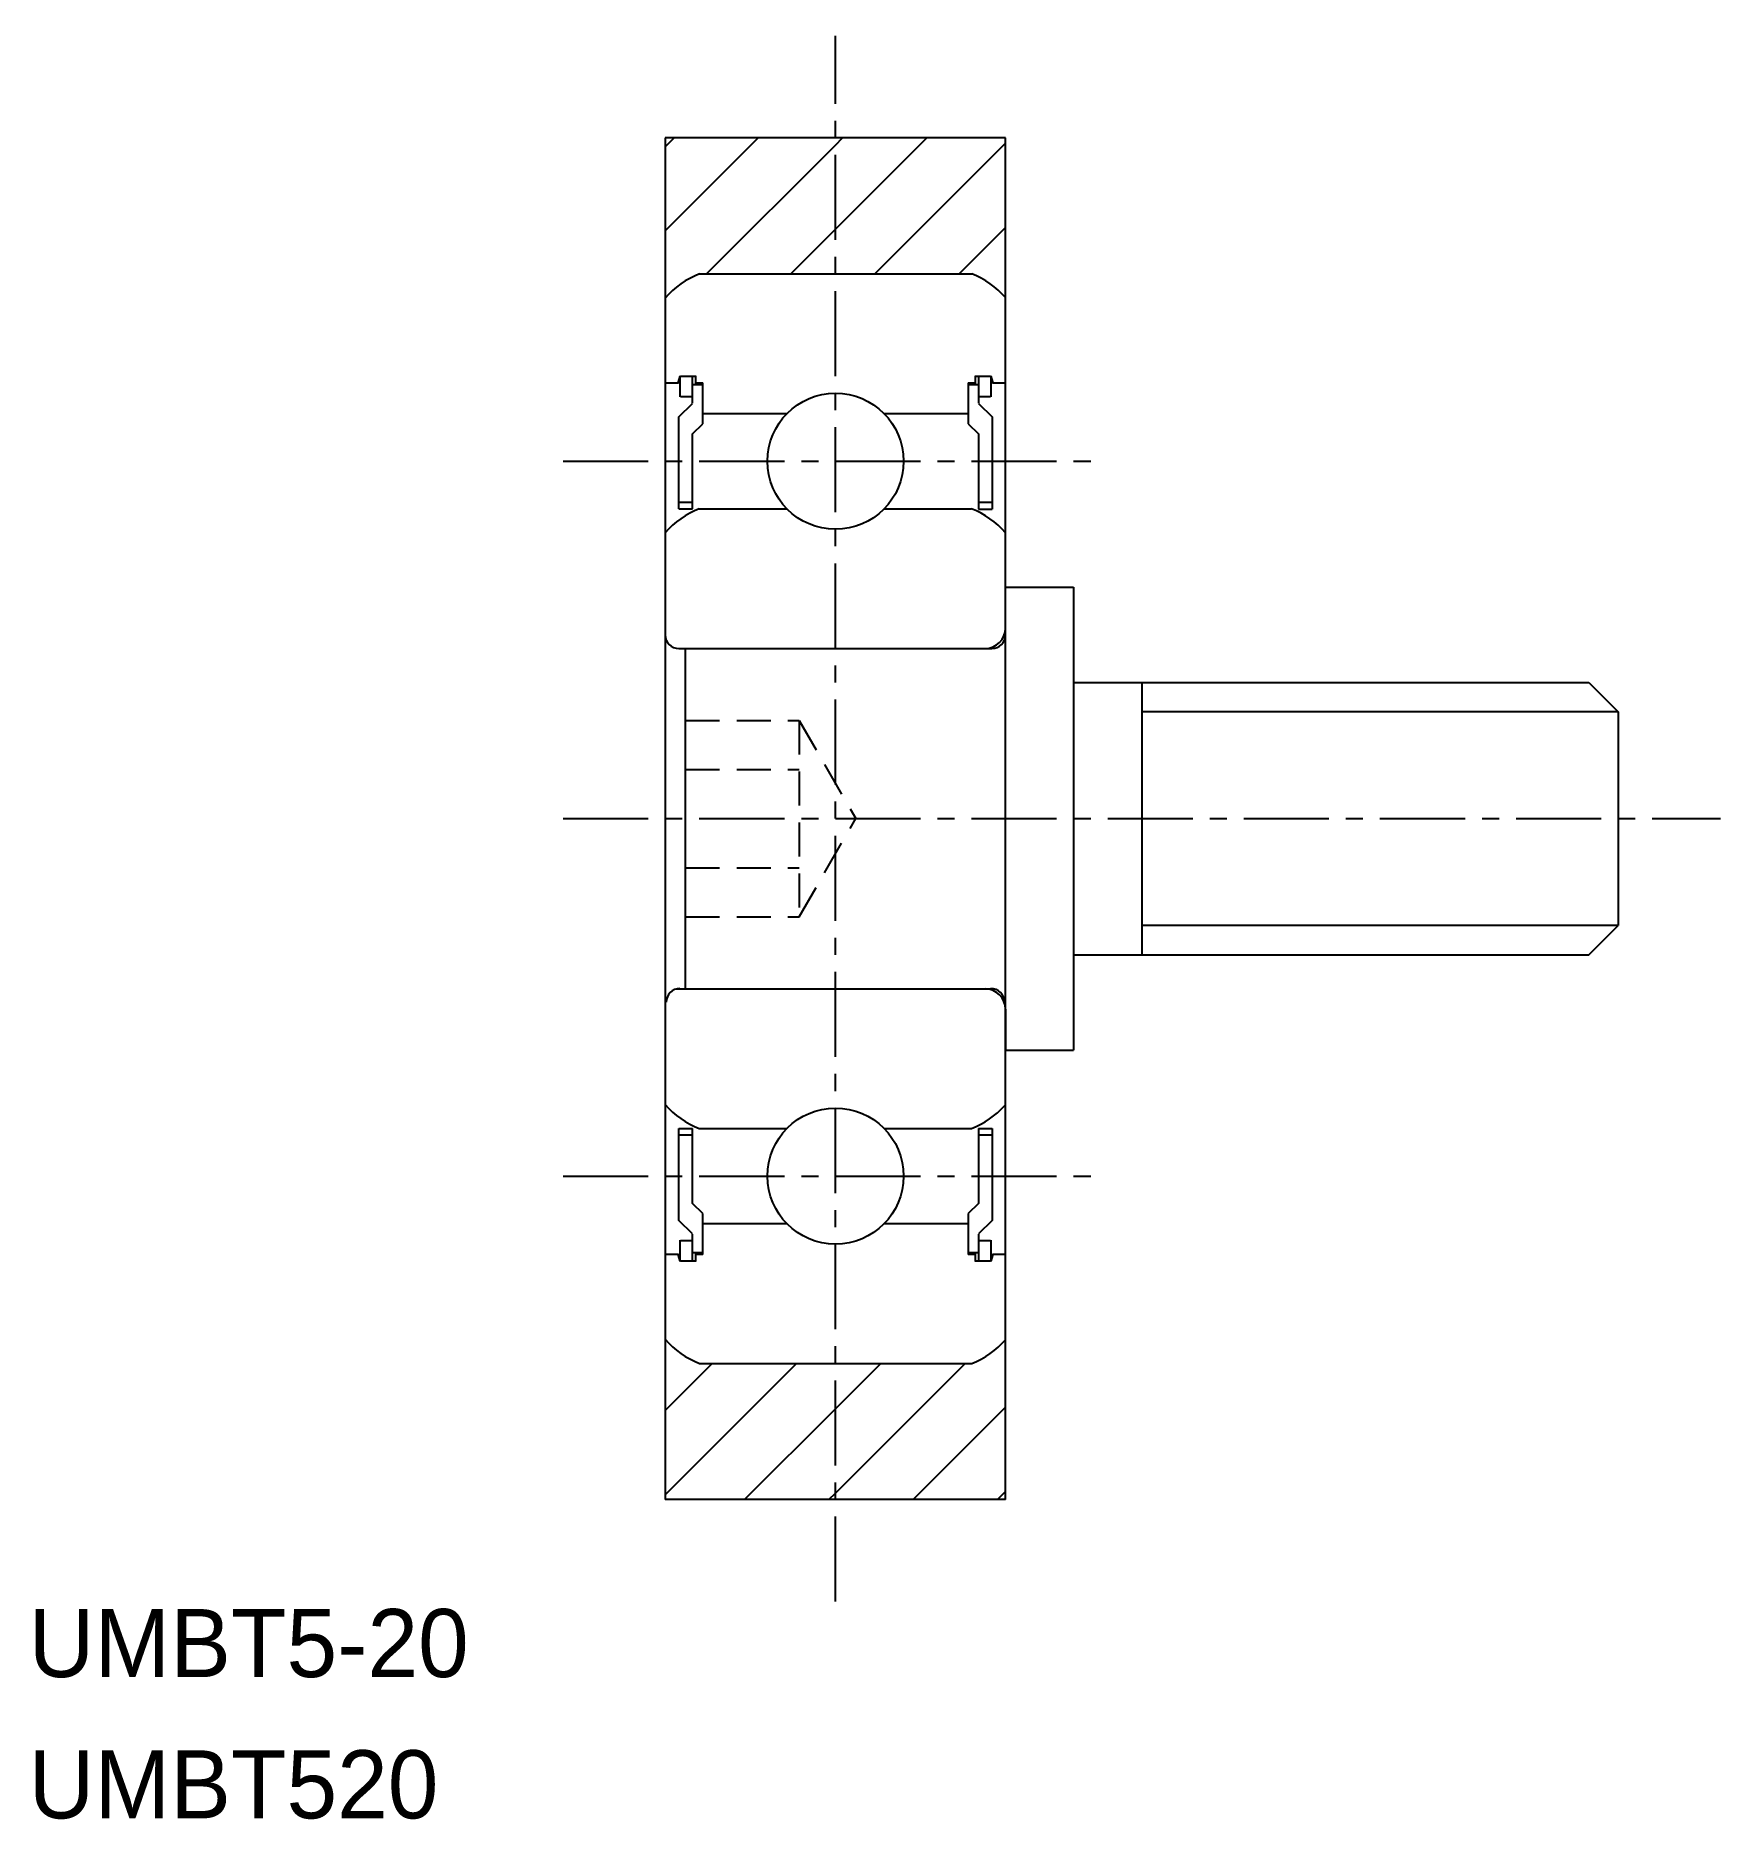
# Model space of a CAD drawing. Extents: x 31.8 to 56.6, y -15.6 to 10.6.
import ezdxf

# ---------------------------------------------------------------- set-up
doc = ezdxf.new("R2010")
doc.units = 0
doc.linetypes.add('CENTER', pattern=[2, 1.25, -0.25, 0.25, -0.25])
doc.linetypes.add('DASHED', pattern=[0.75, 0.5, -0.25])
doc.layers.get('0').update_dxf_attribs({"linetype": 'CONTINUOUS'})
doc.layers.add('CENTER', color=1, linetype='CENTER')

# ---------------------------------------------------------------- blocks, each defined once
blk = doc.blocks.new('*X2')
at = {"color": 0, "linetype": 'CONTINUOUS'}
for p, q in [((41.096, 7.685), (42.464, 9.053)), ((41.096, 8.922), (41.226, 9.053)), ((41.701, 7.053), (43.596, 8.947)), ((43.596, 7.71), (44.939, 9.053)), ((43.596, 8.947), (43.701, 9.053)), ((44.176, 7.053), (46.096, 8.972)), ((42.939, 7.053), (43.596, 7.71)), ((45.414, 7.053), (46.096, 7.735)), ((41.096, -10.877), (43.025, -8.947)), ((41.096, -9.639), (41.788, -8.947)), ((43.596, -10.852), (45.5, -8.947)), ((43.596, -9.614), (44.263, -8.947)), ((42.263, -10.947), (43.596, -9.614)), ((44.738, -10.947), (46.096, -9.589)), ((43.5, -10.947), (43.596, -10.852)), ((45.975, -10.947), (46.096, -10.827))]:
    blk.add_line(p, q, dxfattribs=at)

msp = doc.modelspace()

# ---------------------------------------------------------------- linework, layer by layer
at = {"color": 7, "linetype": 'CONTINUOUS'}
for p, q in [((46.096, 9.053), (41.096, 9.053)), ((41.096, 9.053), (41.096, -10.947)), ((43.096, 9.053), (43.096, 9.053)), ((43.596, 9.053), (43.596, 9.053)), ((44.596, 9.053), (44.596, 9.053)), ((46.096, -10.947), (46.096, 9.053)), ((41.598, 7.053), (45.598, 7.053)), ((41.288, 5.453), (41.315, 5.553)), ((41.318, 5.247), (41.318, 5.556)), ((41.32, 5.553), (41.55, 5.553)), ((41.498, 5.156), (41.498, 5.548)), ((41.548, 5.444), (41.548, 5.55)), ((45.646, 5.553), (45.876, 5.553)), ((45.648, 5.55), (45.648, 5.444)), ((45.698, 5.548), (45.698, 5.156)), ((45.878, 5.556), (45.878, 5.247)), ((45.881, 5.553), (45.908, 5.453)), ((41.098, 5.453), (41.29, 5.453)), ((41.32, 5.253), (41.494, 5.253)), ((41.504, 5.428), (41.648, 5.428)), ((41.556, 5.453), (41.65, 5.453)), ((41.648, 4.853), (41.648, 5.454)), ((41.648, 4.993), (41.648, 5.454)), ((45.546, 5.453), (45.64, 5.453)), ((45.548, 5.454), (45.548, 4.853)), ((45.549, 5.428), (45.692, 5.428)), ((45.702, 5.253), (45.876, 5.253)), ((45.906, 5.453), (46.098, 5.453)), ((41.298, 4.953), (41.498, 5.153)), ((41.656, 5.003), (42.884, 5.003)), ((44.312, 5.003), (45.54, 5.003)), ((45.698, 5.153), (45.898, 4.953)), ((41.298, 3.603), (41.298, 4.953)), ((41.498, 4.703), (41.648, 4.853)), ((45.548, 4.853), (45.698, 4.703)), ((45.898, 4.953), (45.898, 3.599)), ((41.498, 3.602), (41.498, 4.703)), ((45.698, 4.703), (45.698, 3.599)), ((41.298, 3.703), (41.498, 3.703)), ((45.698, 3.703), (45.898, 3.703)), ((41.298, 3.603), (41.498, 3.603)), ((41.596, 3.603), (42.884, 3.603)), ((44.312, 3.603), (45.596, 3.603)), ((45.698, 3.599), (45.898, 3.599)), ((46.096, 1.853), (46.096, 2.453)), ((46.096, 2.453), (47.096, 2.453)), ((47.096, 2.453), (47.096, -4.347)), ((41.296, 1.553), (45.896, 1.553)), ((41.396, 1.553), (45.796, 1.553)), ((41.396, -3.447), (41.396, 1.553)), ((47.096, 1.053), (54.666, 1.053)), ((48.096, 1.053), (48.096, -2.947)), ((54.666, 1.053), (55.096, 0.624)), ((55.096, 0.624), (55.096, -2.517)), ((54.666, -2.947), (55.096, -2.517)), ((47.096, -2.947), (54.666, -2.947)), ((41.258, -3.447), (45.933, -3.447)), ((41.396, -3.447), (45.796, -3.447)), ((46.096, -3.747), (46.096, -4.347)), ((46.096, -4.347), (47.096, -4.347)), ((41.298, -5.497), (41.498, -5.497)), ((41.298, -6.847), (41.298, -5.497)), ((41.498, -6.597), (41.498, -5.497)), ((41.596, -5.497), (42.884, -5.497)), ((44.312, -5.497), (45.596, -5.497)), ((45.698, -5.497), (45.898, -5.497)), ((45.698, -5.497), (45.698, -6.597)), ((45.898, -5.497), (45.898, -6.847)), ((41.498, -5.597), (41.298, -5.597)), ((45.898, -5.597), (45.698, -5.597)), ((41.648, -6.747), (41.498, -6.597)), ((41.648, -7.348), (41.648, -6.747)), ((45.698, -6.597), (45.548, -6.747)), ((45.548, -6.747), (45.548, -7.348)), ((41.498, -7.047), (41.298, -6.847)), ((41.498, -7.442), (41.498, -7.05)), ((41.648, -7.348), (41.648, -6.887)), ((42.884, -6.897), (41.65, -6.897)), ((45.535, -6.897), (44.312, -6.897)), ((45.548, -6.887), (45.548, -7.348)), ((45.898, -6.847), (45.698, -7.047)), ((45.698, -7.05), (45.698, -7.442)), ((41.318, -7.449), (41.318, -7.14)), ((41.494, -7.147), (41.32, -7.147)), ((41.648, -7.322), (41.504, -7.322)), ((45.692, -7.322), (45.549, -7.322)), ((45.876, -7.147), (45.702, -7.147)), ((45.878, -7.14), (45.878, -7.449)), ((41.29, -7.347), (41.098, -7.347)), ((41.315, -7.447), (41.288, -7.347)), ((41.55, -7.447), (41.32, -7.447)), ((41.548, -7.444), (41.548, -7.338)), ((41.65, -7.347), (41.556, -7.347)), ((45.64, -7.347), (45.546, -7.347)), ((45.876, -7.447), (45.646, -7.447)), ((45.648, -7.338), (45.648, -7.444)), ((45.908, -7.347), (45.881, -7.447)), ((46.098, -7.347), (45.906, -7.347)), ((41.598, -8.947), (45.598, -8.947)), ((46.096, -10.947), (41.096, -10.947))]:
    msp.add_line(p, q, dxfattribs=at)
at = {"color": 3, "linetype": 'CONTINUOUS'}
for p, q in [((55.096, 0.624), (48.096, 0.624)), ((55.096, -2.517), (48.096, -2.517))]:
    msp.add_line(p, q, dxfattribs=at)
at = {"color": 3, "linetype": 'DASHED'}
for p, q in [((41.396, 0.496), (43.062, 0.496)), ((43.062, 0.496), (43.896, -0.947)), ((43.062, 0.496), (43.062, -2.39)), ((41.396, -0.225), (43.062, -0.225)), ((43.062, -2.39), (43.896, -0.947)), ((41.396, -1.669), (43.062, -1.669)), ((41.396, -2.39), (43.062, -2.39))]:
    msp.add_line(p, q, dxfattribs=at)
at = {"color": 7, "linetype": 'CONTINUOUS'}
for centre in [(43.598, 4.303), (43.598, -6.197)]:
    msp.add_circle(centre, 1, dxfattribs=at)
for centre, radius, start, end in [((42.043, 5.885), 1.25, 110.8614, 139.3037), ((45.153, 5.885), 1.25, 41.0577, 69.1379), ((42.041, 2.435), 1.25, 110.8614, 139.1225), ((45.15, 2.435), 1.25, 40.8774, 69.1385), ((45.796, 1.853), 0.3, 270, 0), ((41.296, 1.753), 0.2, 180, 270), ((45.896, 1.753), 0.2, 270, 0), ((41.312, -3.64), 0.2, 90.3421, 180.3421), ((45.796, -3.747), 0.3, 0, 90), ((45.879, -3.64), 0.2, 359.6579, 89.6579), ((42.041, -4.329), 1.25, 220.8775, 249.1385), ((45.15, -4.329), 1.25, 290.8616, 318.3884), ((42.043, -7.779), 1.25, 220.6963, 249.1379), ((45.153, -7.779), 1.25, 290.8616, 318.9423)]:
    msp.add_arc(centre, radius, start, end, dxfattribs=at)
at = {"layer": 'CENTER', "color": 1, "linetype": 'CENTER'}
for p, q in [((43.596, -12.447), (43.596, 10.553)), ((39.596, 4.303), (47.596, 4.303)), ((39.596, -0.947), (56.596, -0.947)), ((39.596, -6.197), (47.596, -6.197))]:
    msp.add_line(p, q, dxfattribs=at)

# ---------------------------------------------------------------- block references
at = {"color": 7, "linetype": 'CONTINUOUS'}
msp.add_blockref('*X2', (0, 0), dxfattribs=at)

# ---------------------------------------------------------------- texts
for s, p in [('UMBT5-20', (31.745, -13.555)), ('UMBT520', (31.745, -15.63))]:
    msp.add_text(s, height=1, dxfattribs=at).set_placement(p)

doc.saveas('drawing.dxf')
